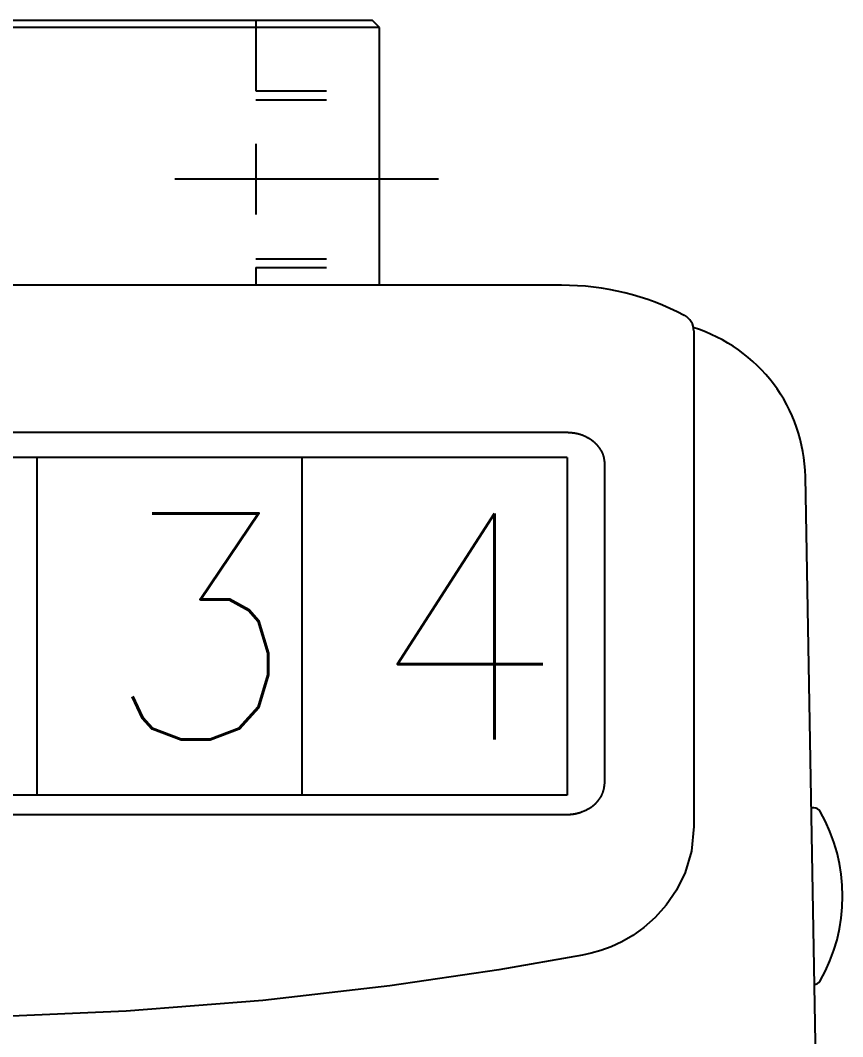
# Model space of a CAD drawing. Extents: x 79 to 354, y 162 to 334.
# Drawn here: x 130.29 to 153.58, y 301.8 to 330.58 of the extents above; entities that cross this region are included whole.
import ezdxf

# ---------------------------------------------------------------- set-up
doc = ezdxf.new("R2010")
doc.units = 0
doc.linetypes.add('CENTER', pattern=[17.5, 13, -1.5, 1.5, -1.5])
doc.linetypes.add('DASHED', pattern=[3.5, 2, -1.5])
doc.layers.get('0').update_dxf_attribs({"linetype": 'CONTINUOUS'})
doc.layers.add('CENTER', color=1, linetype='CENTER')
doc.styles.get("Standard").update_dxf_attribs({"font": 'txt.shx', "bigfont": '@extfont2.shx'})

msp = doc.modelspace()

# ---------------------------------------------------------------- linework, layer by layer
at = {"color": 7, "linetype": 'CONTINUOUS'}
for p, q in [((140.461, 330.381), (113.461, 330.381)), ((140.261, 330.581), (113.661, 330.581)), ((140.461, 330.381), (140.261, 330.581)), ((140.461, 323.081), (140.461, 330.381)), ((145.619, 323.081), (108.303, 323.081)), ((149.361, 321.786), (149.361, 307.751)), ((145.773, 318.207), (108.273, 318.207)), ((152.518, 317.66), (152.952, 292.781)), ((152.761, 308.281), (152.682, 308.281))]:
    msp.add_line(p, q, dxfattribs=at)
at = {"color": 3, "linetype": 'DASHED'}
for p, q in [((136.961, 330.581), (136.961, 323.081)), ((136.961, 328.581), (140.461, 328.581)), ((136.961, 328.331), (140.461, 328.331)), ((136.961, 323.831), (140.461, 323.831)), ((136.961, 323.581), (140.461, 323.581))]:
    msp.add_line(p, q, dxfattribs=at)
at = {"linetype": 'CONTINUOUS'}
for p, q in [((145.619, 318.909), (108.303, 318.909)), ((130.773, 308.64), (130.773, 318.207)), ((138.273, 308.64), (138.273, 318.207)), ((145.773, 318.207), (145.773, 308.64)), ((146.843, 309.019), (146.843, 318.029)), ((145.773, 308.64), (108.273, 308.64)), ((108.313, 308.099), (145.609, 308.099)), ((149.361, 307.751), (149.292, 307.055)), ((149.292, 307.055), (149.115, 306.455)), ((149.115, 306.455), (148.869, 305.948)), ((148.869, 305.948), (148.581, 305.525)), ((148.581, 305.525), (148.268, 305.177)), ((148.268, 305.177), (147.949, 304.895)), ((147.949, 304.895), (147.632, 304.67)), ((147.32, 304.491), (147.017, 304.35)), ((147.632, 304.67), (147.32, 304.491)), ((146.728, 304.243), (146.458, 304.166)), ((147.017, 304.35), (146.728, 304.243)), ((146.213, 304.112), (143.843, 303.697)), ((146.458, 304.166), (146.213, 304.112)), ((143.843, 303.697), (140.753, 303.241)), ((140.753, 303.241), (137.163, 302.828)), ((137.163, 302.828), (133.288, 302.522)), ((133.288, 302.522), (129.306, 302.357))]:
    msp.add_line(p, q, dxfattribs=at)
for points in [[(145.771, 318.909, 0), (145.77, 318.909, 0), (145.769, 318.909, 0), (145.768, 318.909, 0), (145.767, 318.909, 0), (145.766, 318.909, 0), (145.765, 318.909, 0), (145.765, 318.909, 0), (145.764, 318.909, 0), (145.763, 318.909, 0), (145.762, 318.909, 0), (145.761, 318.909, 0), (145.76, 318.909, 0), (145.759, 318.909, 0), (145.758, 318.909, 0), (145.757, 318.909, 0), (145.756, 318.909, 0), (145.755, 318.909, 0), (145.754, 318.909, 0), (145.753, 318.909, 0), (145.752, 318.909, 0), (145.751, 318.909, 0), (145.75, 318.909, 0), (145.749, 318.909, 0), (145.748, 318.909, 0), (145.747, 318.909, 0), (145.746, 318.909, 0), (145.745, 318.909, 0), (145.744, 318.909, 0), (145.744, 318.909, 0), (145.743, 318.909, 0), (145.742, 318.909, 0), (145.741, 318.909, 0), (145.74, 318.909, 0), (145.739, 318.909, 0), (145.738, 318.909, 0), (145.737, 318.909, 0), (145.736, 318.909, 0), (145.735, 318.909, 0), (145.734, 318.909, 0), (145.733, 318.909, 0), (145.732, 318.909, 0), (145.731, 318.909, 0), (145.73, 318.909, 0), (145.729, 318.909, 0), (145.728, 318.909, 0), (145.727, 318.909, 0), (145.726, 318.909, 0), (145.725, 318.909, 0), (145.724, 318.909, 0), (145.723, 318.909, 0), (145.723, 318.909, 0), (145.722, 318.909, 0), (145.721, 318.909, 0), (145.72, 318.909, 0), (145.719, 318.909, 0), (145.718, 318.909, 0), (145.717, 318.909, 0), (145.716, 318.909, 0), (145.715, 318.909, 0), (145.714, 318.909, 0), (145.713, 318.909, 0), (145.712, 318.909, 0), (145.711, 318.909, 0), (145.71, 318.909, 0), (145.709, 318.909, 0), (145.708, 318.909, 0), (145.707, 318.909, 0), (145.706, 318.909, 0), (145.705, 318.909, 0), (145.704, 318.909, 0), (145.703, 318.909, 0), (145.702, 318.909, 0), (145.702, 318.909, 0), (145.701, 318.909, 0), (145.7, 318.909, 0), (145.699, 318.909, 0), (145.698, 318.909, 0), (145.697, 318.909, 0), (145.696, 318.909, 0), (145.695, 318.909, 0), (145.694, 318.909, 0), (145.693, 318.909, 0), (145.692, 318.909, 0), (145.691, 318.909, 0), (145.69, 318.909, 0), (145.689, 318.909, 0), (145.688, 318.909, 0), (145.687, 318.909, 0), (145.686, 318.909, 0), (145.685, 318.909, 0), (145.684, 318.909, 0), (145.683, 318.909, 0), (145.682, 318.909, 0), (145.681, 318.909, 0), (145.681, 318.909, 0), (145.68, 318.909, 0), (145.679, 318.909, 0), (145.678, 318.909, 0), (145.677, 318.909, 0), (145.676, 318.909, 0), (145.675, 318.909, 0), (145.674, 318.909, 0), (145.673, 318.909, 0), (145.672, 318.909, 0), (145.671, 318.909, 0), (145.67, 318.909, 0), (145.669, 318.909, 0), (145.668, 318.909, 0), (145.667, 318.909, 0), (145.666, 318.909, 0), (145.665, 318.909, 0), (145.664, 318.909, 0), (145.663, 318.909, 0), (145.662, 318.909, 0), (145.661, 318.909, 0), (145.66, 318.909, 0), (145.66, 318.909, 0), (145.659, 318.909, 0), (145.658, 318.909, 0), (145.657, 318.909, 0), (145.656, 318.909, 0), (145.655, 318.909, 0), (145.654, 318.909, 0), (145.653, 318.909, 0), (145.652, 318.909, 0), (145.651, 318.909, 0), (145.65, 318.909, 0), (145.649, 318.909, 0), (145.648, 318.909, 0), (145.647, 318.909, 0), (145.646, 318.909, 0), (145.645, 318.909, 0), (145.644, 318.909, 0), (145.643, 318.909, 0), (145.642, 318.909, 0), (145.641, 318.909, 0), (145.64, 318.909, 0), (145.639, 318.909, 0), (145.639, 318.909, 0), (145.638, 318.909, 0), (145.637, 318.909, 0), (145.636, 318.909, 0), (145.635, 318.909, 0), (145.634, 318.909, 0), (145.633, 318.909, 0), (145.632, 318.909, 0), (145.631, 318.909, 0), (145.63, 318.909, 0), (145.629, 318.909, 0), (145.628, 318.909, 0), (145.627, 318.909, 0), (145.626, 318.909, 0), (145.625, 318.909, 0), (145.624, 318.909, 0), (145.623, 318.909, 0), (145.622, 318.909, 0), (145.621, 318.909, 0), (145.62, 318.909, 0), (145.619, 318.909, 0)], [(146.843, 318.029, 0), (146.842, 318.034, 0), (146.842, 318.04, 0), (146.841, 318.045, 0), (146.841, 318.05, 0), (146.84, 318.056, 0), (146.839, 318.061, 0), (146.839, 318.066, 0), (146.838, 318.072, 0), (146.838, 318.077, 0), (146.837, 318.082, 0), (146.837, 318.088, 0), (146.836, 318.093, 0), (146.835, 318.098, 0), (146.835, 318.104, 0), (146.834, 318.109, 0), (146.833, 318.114, 0), (146.833, 318.12, 0), (146.832, 318.125, 0), (146.831, 318.13, 0), (146.831, 318.135, 0), (146.83, 318.141, 0), (146.829, 318.146, 0), (146.828, 318.151, 0), (146.827, 318.156, 0), (146.827, 318.162, 0), (146.826, 318.167, 0), (146.825, 318.172, 0), (146.824, 318.177, 0), (146.823, 318.183, 0), (146.822, 318.188, 0), (146.821, 318.193, 0), (146.82, 318.198, 0), (146.819, 318.204, 0), (146.817, 318.209, 0), (146.816, 318.214, 0), (146.815, 318.219, 0), (146.814, 318.224, 0), (146.813, 318.229, 0), (146.811, 318.234, 0), (146.81, 318.24, 0), (146.808, 318.245, 0), (146.807, 318.25, 0), (146.805, 318.255, 0), (146.804, 318.26, 0), (146.802, 318.265, 0), (146.801, 318.27, 0), (146.799, 318.275, 0), (146.797, 318.28, 0), (146.795, 318.285, 0), (146.793, 318.29, 0), (146.792, 318.295, 0), (146.79, 318.3, 0), (146.788, 318.305, 0), (146.786, 318.31, 0), (146.784, 318.315, 0), (146.781, 318.32, 0), (146.779, 318.324, 0), (146.777, 318.329, 0), (146.775, 318.334, 0), (146.773, 318.339, 0), (146.77, 318.344, 0), (146.768, 318.349, 0), (146.766, 318.353, 0), (146.763, 318.358, 0), (146.761, 318.363, 0), (146.758, 318.368, 0), (146.756, 318.373, 0), (146.753, 318.377, 0), (146.751, 318.382, 0), (146.748, 318.387, 0), (146.745, 318.391, 0), (146.743, 318.396, 0), (146.74, 318.401, 0), (146.737, 318.405, 0), (146.734, 318.41, 0), (146.732, 318.414, 0), (146.729, 318.419, 0), (146.726, 318.423, 0), (146.723, 318.428, 0), (146.72, 318.432, 0), (146.717, 318.437, 0), (146.714, 318.441, 0), (146.711, 318.446, 0), (146.708, 318.45, 0), (146.705, 318.455, 0), (146.702, 318.459, 0), (146.699, 318.463, 0), (146.696, 318.468, 0), (146.693, 318.472, 0), (146.689, 318.476, 0), (146.686, 318.481, 0), (146.683, 318.485, 0), (146.68, 318.489, 0), (146.676, 318.494, 0), (146.673, 318.498, 0), (146.67, 318.502, 0), (146.666, 318.506, 0), (146.663, 318.51, 0), (146.66, 318.514, 0), (146.656, 318.519, 0), (146.653, 318.523, 0), (146.649, 318.527, 0), (146.646, 318.531, 0), (146.642, 318.535, 0), (146.639, 318.539, 0), (146.635, 318.543, 0), (146.632, 318.547, 0), (146.628, 318.551, 0), (146.625, 318.555, 0), (146.621, 318.559, 0), (146.617, 318.563, 0), (146.614, 318.566, 0), (146.61, 318.57, 0), (146.606, 318.574, 0), (146.603, 318.578, 0), (146.599, 318.582, 0), (146.595, 318.585, 0), (146.591, 318.589, 0), (146.587, 318.593, 0), (146.584, 318.597, 0), (146.58, 318.6, 0), (146.576, 318.604, 0), (146.572, 318.608, 0), (146.568, 318.611, 0), (146.564, 318.615, 0), (146.56, 318.618, 0), (146.556, 318.622, 0), (146.552, 318.626, 0), (146.548, 318.629, 0), (146.544, 318.633, 0), (146.54, 318.636, 0), (146.536, 318.639, 0), (146.532, 318.643, 0), (146.528, 318.646, 0), (146.524, 318.65, 0), (146.52, 318.653, 0), (146.515, 318.656, 0), (146.511, 318.66, 0), (146.507, 318.663, 0), (146.503, 318.666, 0), (146.499, 318.669, 0), (146.494, 318.673, 0), (146.49, 318.676, 0), (146.486, 318.679, 0), (146.482, 318.682, 0), (146.477, 318.685, 0), (146.473, 318.688, 0), (146.469, 318.692, 0), (146.464, 318.695, 0), (146.46, 318.698, 0), (146.456, 318.701, 0), (146.451, 318.704, 0), (146.447, 318.707, 0), (146.442, 318.71, 0), (146.438, 318.713, 0), (146.433, 318.716, 0), (146.429, 318.718, 0), (146.424, 318.721, 0), (146.42, 318.724, 0), (146.415, 318.727, 0), (146.411, 318.73, 0), (146.406, 318.733, 0), (146.402, 318.735, 0), (146.397, 318.738, 0), (146.393, 318.741, 0), (146.388, 318.744, 0), (146.383, 318.746, 0), (146.379, 318.749, 0), (146.374, 318.752, 0), (146.369, 318.754, 0), (146.365, 318.757, 0), (146.36, 318.759, 0), (146.355, 318.762, 0), (146.351, 318.764, 0), (146.346, 318.767, 0), (146.341, 318.769, 0), (146.336, 318.772, 0), (146.332, 318.774, 0), (146.327, 318.777, 0), (146.322, 318.779, 0), (146.317, 318.782, 0), (146.313, 318.784, 0), (146.308, 318.786, 0), (146.303, 318.789, 0), (146.298, 318.791, 0), (146.293, 318.793, 0), (146.288, 318.796, 0), (146.284, 318.798, 0), (146.279, 318.8, 0), (146.274, 318.802, 0), (146.269, 318.804, 0), (146.264, 318.807, 0), (146.259, 318.809, 0), (146.254, 318.811, 0), (146.249, 318.813, 0), (146.244, 318.815, 0), (146.24, 318.817, 0), (146.235, 318.819, 0), (146.23, 318.821, 0), (146.225, 318.823, 0), (146.22, 318.825, 0), (146.215, 318.827, 0), (146.21, 318.829, 0), (146.205, 318.831, 0), (146.2, 318.833, 0), (146.195, 318.835, 0), (146.19, 318.836, 0), (146.185, 318.838, 0), (146.18, 318.84, 0), (146.175, 318.842, 0), (146.17, 318.843, 0), (146.164, 318.845, 0), (146.159, 318.847, 0), (146.154, 318.849, 0), (146.149, 318.85, 0), (146.144, 318.852, 0), (146.139, 318.853, 0), (146.134, 318.855, 0), (146.129, 318.856, 0), (146.124, 318.858, 0), (146.119, 318.859, 0), (146.113, 318.861, 0), (146.108, 318.862, 0), (146.103, 318.864, 0), (146.098, 318.865, 0), (146.093, 318.866, 0), (146.088, 318.868, 0), (146.083, 318.869, 0), (146.077, 318.87, 0), (146.072, 318.872, 0), (146.067, 318.873, 0), (146.062, 318.874, 0), (146.057, 318.875, 0), (146.051, 318.876, 0), (146.046, 318.877, 0), (146.041, 318.878, 0), (146.036, 318.879, 0), (146.031, 318.88, 0), (146.025, 318.881, 0), (146.02, 318.882, 0), (146.015, 318.883, 0), (146.01, 318.884, 0), (146.005, 318.885, 0), (145.999, 318.886, 0), (145.994, 318.887, 0), (145.989, 318.888, 0), (145.984, 318.889, 0), (145.978, 318.889, 0), (145.973, 318.89, 0), (145.968, 318.891, 0), (145.962, 318.892, 0), (145.957, 318.892, 0), (145.952, 318.893, 0), (145.947, 318.894, 0), (145.941, 318.894, 0), (145.936, 318.895, 0), (145.931, 318.896, 0), (145.925, 318.896, 0), (145.92, 318.897, 0), (145.915, 318.897, 0), (145.91, 318.898, 0), (145.904, 318.898, 0), (145.899, 318.899, 0), (145.894, 318.899, 0), (145.888, 318.9, 0), (145.883, 318.9, 0), (145.878, 318.901, 0), (145.872, 318.901, 0), (145.867, 318.902, 0), (145.862, 318.902, 0), (145.856, 318.903, 0), (145.851, 318.903, 0), (145.846, 318.904, 0), (145.841, 318.904, 0), (145.835, 318.904, 0), (145.83, 318.905, 0), (145.825, 318.905, 0), (145.819, 318.906, 0), (145.814, 318.906, 0), (145.809, 318.906, 0), (145.803, 318.907, 0), (145.798, 318.907, 0), (145.793, 318.907, 0), (145.787, 318.908, 0), (145.782, 318.908, 0), (145.777, 318.909, 0), (145.771, 318.909, 0)], [(146.124, 308.147, 0), (146.129, 308.149, 0), (146.134, 308.15, 0), (146.139, 308.152, 0), (146.144, 308.154, 0), (146.149, 308.156, 0), (146.155, 308.158, 0), (146.16, 308.16, 0), (146.165, 308.162, 0), (146.17, 308.164, 0), (146.175, 308.166, 0), (146.18, 308.168, 0), (146.185, 308.17, 0), (146.19, 308.172, 0), (146.195, 308.174, 0), (146.2, 308.176, 0), (146.206, 308.178, 0), (146.211, 308.18, 0), (146.216, 308.182, 0), (146.221, 308.184, 0), (146.226, 308.186, 0), (146.231, 308.188, 0), (146.236, 308.19, 0), (146.241, 308.192, 0), (146.246, 308.194, 0), (146.251, 308.196, 0), (146.256, 308.198, 0), (146.261, 308.2, 0), (146.266, 308.202, 0), (146.271, 308.204, 0), (146.276, 308.207, 0), (146.281, 308.209, 0), (146.286, 308.211, 0), (146.291, 308.213, 0), (146.296, 308.215, 0), (146.301, 308.218, 0), (146.306, 308.22, 0), (146.311, 308.222, 0), (146.316, 308.224, 0), (146.321, 308.227, 0), (146.326, 308.229, 0), (146.33, 308.231, 0), (146.335, 308.234, 0), (146.34, 308.236, 0), (146.345, 308.238, 0), (146.35, 308.241, 0), (146.355, 308.243, 0), (146.359, 308.246, 0), (146.364, 308.248, 0), (146.369, 308.251, 0), (146.374, 308.253, 0), (146.379, 308.256, 0), (146.383, 308.259, 0), (146.388, 308.261, 0), (146.393, 308.264, 0), (146.397, 308.266, 0), (146.402, 308.269, 0), (146.407, 308.272, 0), (146.411, 308.275, 0), (146.416, 308.277, 0), (146.421, 308.28, 0), (146.425, 308.283, 0), (146.43, 308.286, 0), (146.434, 308.289, 0), (146.439, 308.292, 0), (146.443, 308.295, 0), (146.448, 308.298, 0), (146.452, 308.301, 0), (146.457, 308.304, 0), (146.461, 308.307, 0), (146.466, 308.31, 0), (146.47, 308.313, 0), (146.474, 308.316, 0), (146.479, 308.32, 0), (146.483, 308.323, 0), (146.488, 308.326, 0), (146.492, 308.329, 0), (146.496, 308.333, 0), (146.5, 308.336, 0), (146.505, 308.339, 0), (146.509, 308.343, 0), (146.513, 308.346, 0), (146.517, 308.35, 0), (146.522, 308.353, 0), (146.526, 308.357, 0), (146.53, 308.36, 0), (146.534, 308.364, 0), (146.538, 308.367, 0), (146.542, 308.371, 0), (146.546, 308.375, 0), (146.55, 308.378, 0), (146.554, 308.382, 0), (146.558, 308.386, 0), (146.562, 308.389, 0), (146.566, 308.393, 0), (146.57, 308.397, 0), (146.574, 308.401, 0), (146.578, 308.405, 0), (146.582, 308.408, 0), (146.586, 308.412, 0), (146.59, 308.416, 0), (146.593, 308.42, 0), (146.597, 308.424, 0), (146.601, 308.428, 0), (146.605, 308.432, 0), (146.608, 308.436, 0), (146.612, 308.44, 0), (146.616, 308.444, 0), (146.619, 308.448, 0), (146.623, 308.452, 0), (146.627, 308.456, 0), (146.63, 308.46, 0), (146.634, 308.465, 0), (146.637, 308.469, 0), (146.641, 308.473, 0), (146.645, 308.477, 0), (146.648, 308.481, 0), (146.651, 308.486, 0), (146.655, 308.49, 0), (146.658, 308.494, 0), (146.662, 308.499, 0), (146.665, 308.503, 0), (146.668, 308.507, 0), (146.672, 308.512, 0), (146.675, 308.516, 0), (146.678, 308.52, 0), (146.682, 308.525, 0), (146.685, 308.529, 0), (146.688, 308.534, 0), (146.691, 308.538, 0), (146.694, 308.543, 0), (146.697, 308.547, 0), (146.701, 308.552, 0), (146.704, 308.556, 0), (146.707, 308.561, 0), (146.71, 308.565, 0), (146.713, 308.57, 0), (146.716, 308.575, 0), (146.718, 308.579, 0), (146.721, 308.584, 0), (146.724, 308.589, 0), (146.727, 308.593, 0), (146.73, 308.598, 0), (146.733, 308.603, 0), (146.735, 308.607, 0), (146.738, 308.612, 0), (146.741, 308.617, 0), (146.743, 308.622, 0), (146.746, 308.627, 0), (146.748, 308.631, 0), (146.751, 308.636, 0), (146.753, 308.641, 0), (146.756, 308.646, 0), (146.758, 308.651, 0), (146.761, 308.656, 0), (146.763, 308.661, 0), (146.765, 308.666, 0), (146.768, 308.67, 0), (146.77, 308.675, 0), (146.772, 308.68, 0), (146.774, 308.685, 0), (146.776, 308.69, 0), (146.778, 308.695, 0), (146.78, 308.7, 0), (146.782, 308.705, 0), (146.784, 308.71, 0), (146.786, 308.715, 0), (146.788, 308.721, 0), (146.79, 308.726, 0), (146.792, 308.731, 0), (146.793, 308.736, 0), (146.795, 308.741, 0), (146.797, 308.746, 0), (146.798, 308.751, 0), (146.8, 308.756, 0), (146.801, 308.762, 0), (146.803, 308.767, 0), (146.804, 308.772, 0), (146.806, 308.777, 0), (146.807, 308.782, 0), (146.808, 308.788, 0), (146.81, 308.793, 0), (146.811, 308.798, 0), (146.812, 308.803, 0), (146.813, 308.809, 0), (146.815, 308.814, 0), (146.816, 308.819, 0), (146.817, 308.824, 0), (146.818, 308.83, 0), (146.819, 308.835, 0), (146.82, 308.84, 0), (146.821, 308.846, 0), (146.822, 308.851, 0), (146.823, 308.856, 0), (146.824, 308.862, 0), (146.824, 308.867, 0), (146.825, 308.872, 0), (146.826, 308.878, 0), (146.827, 308.883, 0), (146.828, 308.889, 0), (146.829, 308.894, 0), (146.829, 308.899, 0), (146.83, 308.905, 0), (146.831, 308.91, 0), (146.831, 308.916, 0), (146.832, 308.921, 0), (146.833, 308.926, 0), (146.833, 308.932, 0), (146.834, 308.937, 0), (146.835, 308.943, 0), (146.835, 308.948, 0), (146.836, 308.954, 0), (146.837, 308.959, 0), (146.837, 308.964, 0), (146.838, 308.97, 0), (146.838, 308.975, 0), (146.839, 308.981, 0), (146.839, 308.986, 0), (146.84, 308.992, 0), (146.84, 308.997, 0), (146.841, 309.003, 0), (146.842, 309.008, 0), (146.842, 309.013, 0), (146.843, 309.019, 0)], [(145.609, 308.099, 0), (145.61, 308.099, 0), (145.611, 308.099, 0), (145.612, 308.099, 0), (145.613, 308.099, 0), (145.614, 308.099, 0), (145.614, 308.099, 0), (145.615, 308.099, 0), (145.616, 308.099, 0), (145.617, 308.099, 0), (145.618, 308.099, 0), (145.619, 308.099, 0), (145.619, 308.099, 0), (145.62, 308.099, 0), (145.621, 308.099, 0), (145.622, 308.099, 0), (145.623, 308.099, 0), (145.624, 308.099, 0), (145.625, 308.099, 0), (145.625, 308.099, 0), (145.626, 308.099, 0), (145.627, 308.099, 0), (145.628, 308.099, 0), (145.629, 308.099, 0), (145.63, 308.099, 0), (145.631, 308.098, 0), (145.631, 308.098, 0), (145.632, 308.098, 0), (145.633, 308.098, 0), (145.634, 308.098, 0), (145.635, 308.098, 0), (145.636, 308.098, 0), (145.636, 308.098, 0), (145.637, 308.098, 0), (145.638, 308.098, 0), (145.639, 308.098, 0), (145.64, 308.098, 0), (145.641, 308.098, 0), (145.642, 308.098, 0), (145.642, 308.098, 0), (145.643, 308.098, 0), (145.644, 308.098, 0), (145.645, 308.098, 0), (145.646, 308.098, 0), (145.647, 308.098, 0), (145.647, 308.098, 0), (145.648, 308.098, 0), (145.649, 308.098, 0), (145.65, 308.098, 0), (145.651, 308.098, 0), (145.652, 308.098, 0), (145.653, 308.098, 0), (145.653, 308.098, 0), (145.654, 308.098, 0), (145.655, 308.098, 0), (145.656, 308.098, 0), (145.657, 308.098, 0), (145.658, 308.098, 0), (145.659, 308.098, 0), (145.659, 308.098, 0), (145.66, 308.098, 0), (145.661, 308.098, 0), (145.662, 308.098, 0), (145.663, 308.098, 0), (145.664, 308.098, 0), (145.664, 308.098, 0), (145.665, 308.098, 0), (145.666, 308.098, 0), (145.667, 308.098, 0), (145.668, 308.098, 0), (145.669, 308.098, 0), (145.67, 308.098, 0), (145.67, 308.098, 0), (145.671, 308.098, 0), (145.672, 308.098, 0), (145.673, 308.098, 0), (145.674, 308.098, 0), (145.675, 308.098, 0), (145.675, 308.098, 0), (145.676, 308.098, 0), (145.677, 308.098, 0), (145.678, 308.098, 0), (145.679, 308.098, 0), (145.68, 308.098, 0), (145.681, 308.098, 0), (145.681, 308.098, 0), (145.682, 308.098, 0), (145.683, 308.098, 0), (145.684, 308.098, 0), (145.685, 308.098, 0), (145.686, 308.098, 0), (145.687, 308.098, 0), (145.687, 308.098, 0), (145.688, 308.098, 0), (145.689, 308.098, 0), (145.69, 308.098, 0), (145.691, 308.098, 0), (145.692, 308.098, 0), (145.692, 308.098, 0), (145.693, 308.098, 0), (145.694, 308.098, 0), (145.695, 308.097, 0), (145.696, 308.097, 0), (145.697, 308.097, 0), (145.698, 308.097, 0), (145.698, 308.097, 0), (145.699, 308.097, 0), (145.7, 308.097, 0), (145.701, 308.097, 0), (145.702, 308.097, 0), (145.703, 308.097, 0), (145.704, 308.097, 0), (145.704, 308.097, 0), (145.705, 308.097, 0), (145.706, 308.097, 0), (145.707, 308.097, 0), (145.708, 308.097, 0), (145.709, 308.097, 0), (145.709, 308.097, 0), (145.71, 308.097, 0), (145.711, 308.097, 0), (145.712, 308.097, 0), (145.713, 308.097, 0), (145.714, 308.097, 0), (145.715, 308.097, 0), (145.715, 308.097, 0), (145.716, 308.097, 0), (145.717, 308.097, 0), (145.718, 308.097, 0), (145.719, 308.097, 0), (145.72, 308.097, 0), (145.72, 308.097, 0), (145.721, 308.097, 0), (145.722, 308.097, 0), (145.723, 308.097, 0), (145.724, 308.097, 0), (145.725, 308.097, 0), (145.726, 308.097, 0), (145.726, 308.097, 0), (145.727, 308.097, 0), (145.728, 308.097, 0), (145.729, 308.097, 0), (145.73, 308.097, 0), (145.731, 308.097, 0), (145.732, 308.097, 0), (145.732, 308.097, 0), (145.733, 308.097, 0), (145.734, 308.097, 0), (145.735, 308.097, 0), (145.736, 308.097, 0), (145.737, 308.097, 0), (145.737, 308.097, 0), (145.738, 308.097, 0), (145.739, 308.097, 0), (145.74, 308.097, 0), (145.741, 308.097, 0), (145.742, 308.097, 0), (145.743, 308.097, 0), (145.743, 308.097, 0), (145.744, 308.097, 0), (145.745, 308.097, 0), (145.746, 308.097, 0), (145.747, 308.097, 0), (145.748, 308.097, 0), (145.748, 308.097, 0), (145.749, 308.097, 0), (145.75, 308.097, 0), (145.751, 308.097, 0), (145.752, 308.097, 0), (145.753, 308.097, 0), (145.754, 308.097, 0), (145.754, 308.097, 0), (145.755, 308.097, 0), (145.756, 308.097, 0), (145.757, 308.097, 0), (145.758, 308.097, 0), (145.759, 308.097, 0), (145.76, 308.097, 0), (145.76, 308.097, 0), (145.761, 308.097, 0), (145.762, 308.097, 0), (145.763, 308.097, 0), (145.764, 308.097, 0), (145.765, 308.097, 0), (145.765, 308.097, 0), (145.766, 308.097, 0), (145.767, 308.097, 0), (145.768, 308.097, 0), (145.769, 308.097, 0), (145.77, 308.097, 0), (145.771, 308.097, 0), (145.771, 308.097, 0)], [(145.771, 308.097, 0), (145.773, 308.097, 0), (145.774, 308.097, 0), (145.776, 308.097, 0), (145.777, 308.097, 0), (145.778, 308.097, 0), (145.78, 308.097, 0), (145.781, 308.097, 0), (145.783, 308.097, 0), (145.784, 308.097, 0), (145.785, 308.097, 0), (145.787, 308.097, 0), (145.788, 308.097, 0), (145.79, 308.097, 0), (145.791, 308.097, 0), (145.792, 308.097, 0), (145.794, 308.097, 0), (145.795, 308.097, 0), (145.797, 308.097, 0), (145.798, 308.097, 0), (145.799, 308.097, 0), (145.801, 308.097, 0), (145.802, 308.097, 0), (145.804, 308.097, 0), (145.805, 308.097, 0), (145.806, 308.097, 0), (145.808, 308.097, 0), (145.809, 308.097, 0), (145.811, 308.097, 0), (145.812, 308.097, 0), (145.813, 308.097, 0), (145.815, 308.097, 0), (145.816, 308.097, 0), (145.818, 308.097, 0), (145.819, 308.097, 0), (145.82, 308.097, 0), (145.822, 308.097, 0), (145.823, 308.097, 0), (145.825, 308.097, 0), (145.826, 308.097, 0), (145.827, 308.097, 0), (145.829, 308.097, 0), (145.83, 308.097, 0), (145.832, 308.097, 0), (145.833, 308.097, 0), (145.834, 308.098, 0), (145.836, 308.098, 0), (145.837, 308.098, 0), (145.839, 308.098, 0), (145.84, 308.098, 0), (145.841, 308.098, 0), (145.843, 308.098, 0), (145.844, 308.098, 0), (145.846, 308.098, 0), (145.847, 308.098, 0), (145.848, 308.098, 0), (145.85, 308.098, 0), (145.851, 308.098, 0), (145.853, 308.098, 0), (145.854, 308.098, 0), (145.855, 308.098, 0), (145.857, 308.099, 0), (145.858, 308.099, 0), (145.86, 308.099, 0), (145.861, 308.099, 0), (145.862, 308.099, 0), (145.864, 308.099, 0), (145.865, 308.099, 0), (145.867, 308.099, 0), (145.868, 308.099, 0), (145.869, 308.099, 0), (145.871, 308.099, 0), (145.872, 308.1, 0), (145.874, 308.1, 0), (145.875, 308.1, 0), (145.876, 308.1, 0), (145.878, 308.1, 0), (145.879, 308.1, 0), (145.881, 308.1, 0), (145.882, 308.1, 0), (145.883, 308.1, 0), (145.885, 308.101, 0), (145.886, 308.101, 0), (145.888, 308.101, 0), (145.889, 308.101, 0), (145.89, 308.101, 0), (145.892, 308.101, 0), (145.893, 308.101, 0), (145.895, 308.101, 0), (145.896, 308.102, 0), (145.897, 308.102, 0), (145.899, 308.102, 0), (145.9, 308.102, 0), (145.902, 308.102, 0), (145.903, 308.102, 0), (145.904, 308.102, 0), (145.906, 308.103, 0), (145.907, 308.103, 0), (145.909, 308.103, 0), (145.91, 308.103, 0), (145.911, 308.103, 0), (145.913, 308.103, 0), (145.914, 308.104, 0), (145.915, 308.104, 0), (145.917, 308.104, 0), (145.918, 308.104, 0), (145.92, 308.104, 0), (145.921, 308.104, 0), (145.922, 308.104, 0), (145.924, 308.105, 0), (145.925, 308.105, 0), (145.927, 308.105, 0), (145.928, 308.105, 0), (145.929, 308.105, 0), (145.931, 308.106, 0), (145.932, 308.106, 0), (145.934, 308.106, 0), (145.935, 308.106, 0), (145.936, 308.106, 0), (145.938, 308.106, 0), (145.939, 308.107, 0), (145.941, 308.107, 0), (145.942, 308.107, 0), (145.943, 308.107, 0), (145.945, 308.107, 0), (145.946, 308.108, 0), (145.947, 308.108, 0), (145.949, 308.108, 0), (145.95, 308.108, 0), (145.952, 308.108, 0), (145.953, 308.109, 0), (145.954, 308.109, 0), (145.956, 308.109, 0), (145.957, 308.109, 0), (145.959, 308.109, 0), (145.96, 308.11, 0), (145.961, 308.11, 0), (145.963, 308.11, 0), (145.964, 308.11, 0), (145.966, 308.11, 0), (145.967, 308.111, 0), (145.968, 308.111, 0), (145.97, 308.111, 0), (145.971, 308.111, 0), (145.972, 308.111, 0), (145.974, 308.112, 0), (145.975, 308.112, 0), (145.977, 308.112, 0), (145.978, 308.112, 0), (145.979, 308.113, 0), (145.981, 308.113, 0), (145.982, 308.113, 0), (145.983, 308.113, 0), (145.985, 308.114, 0), (145.986, 308.114, 0), (145.988, 308.114, 0), (145.989, 308.114, 0), (145.99, 308.114, 0), (145.992, 308.115, 0), (145.993, 308.115, 0), (145.995, 308.115, 0), (145.996, 308.115, 0), (145.997, 308.116, 0), (145.999, 308.116, 0), (146, 308.116, 0), (146.001, 308.116, 0), (146.003, 308.117, 0), (146.004, 308.117, 0), (146.006, 308.117, 0), (146.007, 308.118, 0), (146.008, 308.118, 0), (146.01, 308.118, 0), (146.011, 308.118, 0), (146.012, 308.119, 0), (146.014, 308.119, 0), (146.015, 308.119, 0), (146.017, 308.119, 0), (146.018, 308.12, 0), (146.019, 308.12, 0), (146.021, 308.12, 0), (146.022, 308.121, 0), (146.023, 308.121, 0), (146.025, 308.121, 0), (146.026, 308.121, 0), (146.028, 308.122, 0), (146.029, 308.122, 0), (146.03, 308.122, 0), (146.032, 308.123, 0), (146.033, 308.123, 0), (146.034, 308.123, 0), (146.036, 308.123, 0), (146.037, 308.124, 0), (146.039, 308.124, 0), (146.04, 308.124, 0), (146.041, 308.125, 0), (146.043, 308.125, 0), (146.044, 308.125, 0), (146.045, 308.126, 0), (146.047, 308.126, 0), (146.048, 308.126, 0), (146.049, 308.127, 0), (146.051, 308.127, 0), (146.052, 308.127, 0), (146.054, 308.128, 0), (146.055, 308.128, 0), (146.056, 308.128, 0), (146.058, 308.129, 0), (146.059, 308.129, 0), (146.06, 308.129, 0), (146.062, 308.13, 0), (146.063, 308.13, 0), (146.064, 308.13, 0), (146.066, 308.131, 0), (146.067, 308.131, 0), (146.068, 308.131, 0), (146.07, 308.132, 0), (146.071, 308.132, 0), (146.073, 308.132, 0), (146.074, 308.133, 0), (146.075, 308.133, 0), (146.077, 308.133, 0), (146.078, 308.134, 0), (146.079, 308.134, 0), (146.081, 308.135, 0), (146.082, 308.135, 0), (146.083, 308.135, 0), (146.085, 308.136, 0), (146.086, 308.136, 0), (146.087, 308.136, 0), (146.089, 308.137, 0), (146.09, 308.137, 0), (146.091, 308.138, 0), (146.093, 308.138, 0), (146.094, 308.138, 0), (146.096, 308.139, 0), (146.097, 308.139, 0), (146.098, 308.139, 0), (146.1, 308.14, 0), (146.101, 308.14, 0), (146.102, 308.141, 0), (146.104, 308.141, 0), (146.105, 308.141, 0), (146.106, 308.142, 0), (146.108, 308.142, 0), (146.109, 308.142, 0), (146.11, 308.143, 0), (146.112, 308.143, 0), (146.113, 308.144, 0), (146.114, 308.144, 0), (146.116, 308.144, 0), (146.117, 308.145, 0), (146.118, 308.145, 0), (146.12, 308.145, 0), (146.121, 308.146, 0), (146.123, 308.146, 0), (146.124, 308.147, 0)]]:
    msp.add_polyline3d(points)
at = {"color": 7, "linetype": 'CONTINUOUS'}
for centre, radius, start, end in [((145.619, 315.581), 7.5, 62.4131, 90), ((148.861, 321.786), 0.5, 0, 62.4131), ((148.019, 317.581), 4.5, 1, 72.844), ((152.761, 308.081), 0.2, 29.8966, 89.9999), ((148.761, 305.781), 4.814, 330.1024, 29.8976), ((152.761, 303.481), 0.2, 270.0001, 330.1034)]:
    msp.add_arc(centre, radius, start, end, dxfattribs=at)
at = {"layer": 'CENTER', "color": 1, "linetype": 'CENTER'}
msp.add_line((142.133, 326.081), (134.671, 326.081), dxfattribs=at)

# ---------------------------------------------------------------- texts
at = {"color": 7, "linetype": 'CONTINUOUS'}
for s, p in [('3', (132.65, 310.221)), ('4', (140.15, 310.221))]:
    msp.add_text(s, height=6.4, dxfattribs=at).set_placement(p)

doc.saveas('drawing.dxf')
